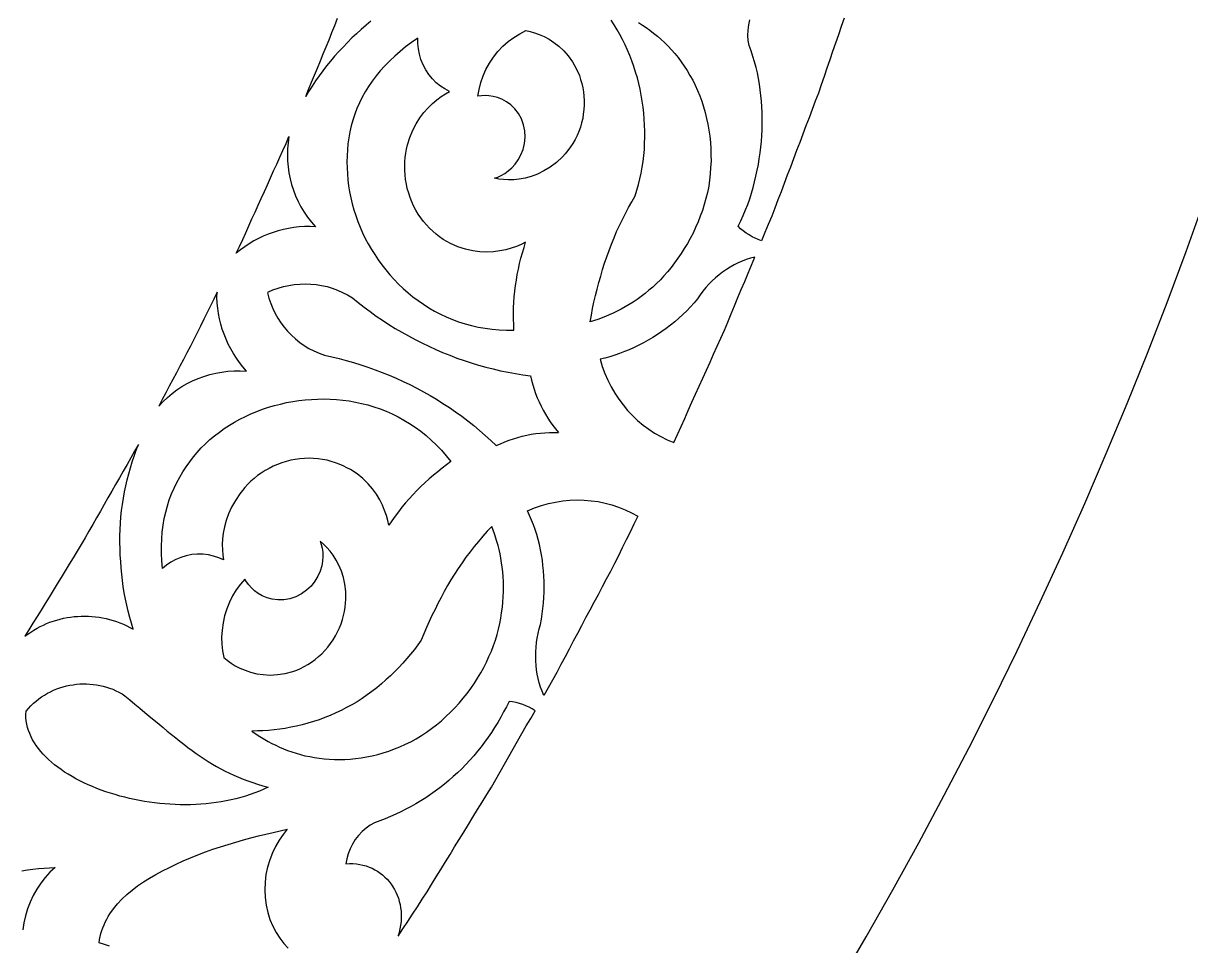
# Model space of a CAD drawing. Extents: x -1903 to -234, y -575 to 545.
# Drawn here: x -963.1 to -816.3, y -294.6 to -178.6 of the extents above; entities that cross this region are included whole.
import ezdxf

# ---------------------------------------------------------------- set-up
doc = ezdxf.new("R2010")
doc.units = 0
doc.layers.add('LAYER_1', color=18, linetype='CONTINUOUS')

msp = doc.modelspace()

# ---------------------------------------------------------------- linework, layer by layer
at = {"layer": 'LAYER_1'}
msp.add_lwpolyline([(-1342.912552403855, 545.219890420859, 0.4142135623730951), (-1902.912552403855, -14.78010957914103, 0.4142135623730951), (-1342.912552403855, -574.780109579141, 0.4142135623730951), (-782.912552403855, -14.78010957914103, 0.4142135623730951)], format="xyb", close=True, dxfattribs=at)
for points in [[(-919.3826293945312, -178.3665618896484), (-919.9887084960938, -178.8841400146484), (-920.5943603515625, -179.4005889892578), (-921.1726684570312, -179.9453430175781), (-921.75048828125, -180.4890441894531), (-922.2990112304688, -181.0590972900391), (-922.8616333007812, -181.6225128173828), (-923.400390625, -182.2072906494141), (-923.9387817382812, -182.791259765625), (-924.4449462890625, -183.3971557617188), (-924.9507446289062, -184.0023193359375), (-925.4230346679688, -184.6271362304688), (-925.8950805664062, -185.2513580322266), (-926.33251953125, -185.8928375244141), (-926.769775390625, -186.5338287353516), (-927.1717529296875, -187.1896514892578), (-927.5736083984375, -187.8451385498047), (-927.2041625976562, -186.9524841308594), (-926.8346557617188, -186.0598449707031), (-926.4652099609375, -185.1671905517578), (-926.0957641601562, -184.2745513916016), (-925.7262573242188, -183.3819122314453), (-925.3568115234375, -182.4892730712891), (-924.9873657226562, -181.5966339111328), (-924.6178588867188, -180.7039947509766), (-924.268310546875, -179.8034973144531), (-923.9270629882812, -178.8996887207031), (-923.5858154296875, -177.9958801269531)], [(-885.7279052734375, -178.5556030273438), (-885.25048828125, -178.8616638183594), (-884.773193359375, -179.1679992675781), (-884.30029296875, -179.5145721435547), (-883.8275756835938, -179.8615112304688), (-883.3635864257812, -180.2500305175781), (-882.9053344726562, -180.6369781494141), (-882.460693359375, -181.0662994384766), (-882.0162353515625, -181.4962005615234), (-881.5897827148438, -181.9690704345703), (-881.1636352539062, -182.4425811767578), (-880.7600708007812, -182.9590606689453), (-880.3568115234375, -183.4762725830078), (-879.98095703125, -184.0357666015625), (-879.6054077148438, -184.5960998535156), (-879.2620239257812, -185.1972351074219), (-878.9190063476562, -185.7992858886719), (-878.61279296875, -186.4398956298828), (-878.3069458007812, -187.0814971923828), (-878.0422973632812, -187.7585754394531), (-877.7780151367188, -188.4366607666016), (-877.5588989257812, -189.1463623046875), (-877.3402099609375, -189.8570556640625), (-877.1701049804688, -190.5946655273438), (-877.0004272460938, -191.3332672119141), (-876.882080078125, -192.0933990478516), (-876.76416015625, -192.8544921875), (-876.6995239257812, -193.631103515625), (-876.6353149414062, -194.4086303710938), (-876.6255493164062, -195.1952514648438), (-876.6161499023438, -195.982666015625), (-876.6614379882812, -196.7725067138672), (-876.7069702148438, -197.5630187988281), (-876.8065185546875, -198.3491821289062), (-876.9063110351562, -199.1358795166016), (-877.0771484375, -199.9042205810547), (-877.252197265625, -200.6713104248047), (-877.4774169921875, -201.4210205078125), (-877.7026977539062, -202.1709442138672), (-877.9747924804688, -202.8976898193359), (-878.2468872070312, -203.62451171875), (-878.5618896484375, -204.3229522705078), (-878.8768310546875, -205.0213165283203), (-879.230224609375, -205.6868286132812), (-879.5835571289062, -206.3521270751953), (-879.970703125, -206.9808807373047), (-880.357666015625, -207.6093139648438), (-880.7735595703125, -208.1983184814453), (-881.1892700195312, -208.7869262695312), (-881.6290283203125, -209.3340454101562), (-882.0685424804688, -209.8806915283203), (-882.5272827148438, -210.3846130371094), (-882.98583984375, -210.8880004882812), (-883.4589233398438, -211.3481597900391), (-883.9317626953125, -211.8077087402344), (-884.4149169921875, -212.2241973876953), (-884.8977661132812, -212.6400909423828), (-885.3932495117188, -213.0108032226562), (-885.8975830078125, -213.3770141601562), (-886.4034423828125, -213.7025299072266), (-886.9089965820312, -214.0274353027344), (-887.412841796875, -214.3132476806641), (-887.9164428710938, -214.5984802246094), (-888.4154663085938, -214.8464965820312), (-888.914306640625, -215.0939636230469), (-889.4061279296875, -215.3063201904297), (-889.897705078125, -215.5181427001953), (-890.8626708984375, -215.8755798339844), (-891.8058471679688, -216.1709747314453), (-891.6604614257812, -215.3455657958984), (-891.5153198242188, -214.5207672119141), (-891.3345947265625, -213.6985321044922), (-891.154052734375, -212.8768463134766), (-890.9379272460938, -212.0601043701172), (-890.7220458984375, -211.2438201904297), (-890.4744873046875, -210.4333190917969), (-890.2477416992188, -209.6141967773438), (-889.986328125, -208.8047180175781), (-889.72509765625, -207.9954528808594), (-889.4298706054688, -207.1981506347656), (-889.1346435546875, -206.4009704589844), (-888.8064575195312, -205.6179809570312), (-888.4782104492188, -204.8349761962891), (-888.1179809570312, -204.0683441162109), (-887.7576904296875, -203.3015747070312), (-887.36669921875, -202.5531768798828), (-886.9756469726562, -201.8045654296875), (-886.5552978515625, -201.0762176513672), (-886.1348266601562, -200.3475341796875), (-885.9329223632812, -199.6391754150391), (-885.731201171875, -198.9310455322266), (-885.5641479492188, -198.2066040039062), (-885.397216796875, -197.4824981689453), (-885.26708984375, -196.7451934814453), (-885.1376342773438, -196.0081329345703), (-885.0675048828125, -195.2530517578125), (-884.9974975585938, -194.4985198974609), (-884.96728515625, -193.7378387451172), (-884.9373168945312, -192.9778137207031), (-884.9480590820312, -192.2153930664062), (-884.9591064453125, -191.4537200927734), (-885.0114135742188, -190.6935119628906), (-885.0640869140625, -189.9341430664062), (-885.1582641601562, -189.1800994873047), (-885.2528076171875, -188.4269714355469), (-885.388671875, -187.6829986572266), (-885.52490234375, -186.9400024414062), (-885.7017822265625, -186.2098999023438), (-885.8790893554688, -185.4808197021484), (-886.0960693359375, -184.7681579589844), (-886.3134155273438, -184.0565490722656), (-886.5689697265625, -183.3647308349609), (-886.824951171875, -182.6739349365234), (-887.1173706054688, -182.0059814453125), (-887.4102172851562, -181.3390655517578), (-887.7374267578125, -180.6977081298828), (-888.0650024414062, -180.0573577880859), (-888.4246215820312, -179.4449768066406), (-888.7845458984375, -178.8335418701172), (-889.1738891601562, -178.2520904541016)], [(-859.893798828125, -177.9925537109375), (-860.2520141601562, -179.0386352539062), (-860.6101684570312, -180.084716796875), (-860.9683837890625, -181.1307983398438), (-861.3265991210938, -182.1768646240234), (-861.6847534179688, -183.2229461669922), (-862.04296875, -184.2690277099609), (-862.4011840820312, -185.3151092529297), (-862.7593383789062, -186.3611755371094), (-863.1175537109375, -187.4072570800781), (-863.5053100585938, -188.4426879882812), (-863.8961791992188, -189.4770050048828), (-864.2870483398438, -190.5113220214844), (-864.6779174804688, -191.5456390380859), (-865.0687866210938, -192.5799560546875), (-865.4596557617188, -193.6142578125), (-865.8505249023438, -194.6485748291016), (-866.2413940429688, -195.6828765869141), (-866.6322631835938, -196.7171936035156), (-867.0231323242188, -197.7515106201172), (-867.4140014648438, -198.7858123779297), (-867.8048706054688, -199.8201293945312), (-868.1957397460938, -200.8544464111328), (-868.5866088867188, -201.8887634277344), (-868.9909057617188, -202.917724609375), (-869.4140625, -203.9392700195312), (-869.8372192382812, -204.9608001708984), (-870.2603759765625, -205.9823303222656), (-870.6702270507812, -205.8386077880859), (-871.0703125, -205.6702728271484), (-871.459716796875, -205.4776611328125), (-871.8374633789062, -205.2611846923828), (-872.2025756835938, -205.0211639404297), (-872.55419921875, -204.7579956054688), (-872.891357421875, -204.4720153808594), (-873.2130737304688, -204.1636199951172), (-872.8848266601562, -203.4857788085938), (-872.5731811523438, -202.8022003173828), (-872.278076171875, -202.1132965087891), (-871.9995727539062, -201.4194793701172), (-871.7544555664062, -200.7146148681641), (-871.5311279296875, -200.0036773681641), (-871.3245849609375, -199.2891235351562), (-871.1348266601562, -198.5714111328125), (-870.9619140625, -197.8509216308594), (-870.805908203125, -197.1280975341797), (-870.6668090820312, -196.4033508300781), (-870.544677734375, -195.6771240234375), (-870.4395751953125, -194.9497833251953), (-870.3515625, -194.2218017578125), (-870.2807006835938, -193.4935455322266), (-870.2269897460938, -192.7654571533203), (-870.1904296875, -192.0379180908203), (-870.171142578125, -191.3113555908203), (-870.169189453125, -190.5861663818359), (-870.1845092773438, -189.8627624511719), (-870.2172241210938, -189.1415100097656), (-870.267333984375, -188.4228515625), (-870.3348388671875, -187.7071685791016), (-870.419921875, -186.9948272705078), (-870.5224609375, -186.2862396240234), (-870.6425170898438, -185.581787109375), (-870.7802124023438, -184.8818511962891), (-870.9498901367188, -184.1816558837891), (-871.1403198242188, -183.4856109619141), (-871.3480834960938, -182.7953491210938), (-871.5731811523438, -182.1112365722656), (-871.815673828125, -181.4336395263672), (-871.9281616210938, -180.8175354003906), (-871.979736328125, -180.1741027832031), (-871.9653930664062, -179.5134582519531), (-871.8821411132812, -178.8471221923828), (-871.7295532226562, -178.1873931884766)], [(-932.365234375, -212.5351104736328), (-932.1888427734375, -213.2087554931641), (-931.97021484375, -213.8663635253906), (-931.710693359375, -214.5062103271484), (-931.4116821289062, -215.1265411376953), (-931.074462890625, -215.7255401611328), (-930.7003784179688, -216.3013763427734), (-930.2908325195312, -216.8522491455078), (-929.8469848632812, -217.3762664794922), (-929.3703002929688, -217.8715972900391), (-928.8619384765625, -218.3363037109375), (-928.3232421875, -218.7685089111328), (-927.7555541992188, -219.1662902832031), (-927.1600341796875, -219.5277099609375), (-926.5379638671875, -219.850830078125), (-925.8907470703125, -220.1336975097656), (-925.219482421875, -220.3743286132812), (-924.3019409179688, -220.5885162353516), (-923.384033203125, -220.8019866943359), (-922.4716186523438, -221.0542755126953), (-921.558837890625, -221.3059387207031), (-920.6541137695312, -221.5965576171875), (-919.7491455078125, -221.8866729736328), (-918.854736328125, -222.2156677246094), (-917.960205078125, -222.5443115234375), (-917.0787963867188, -222.9115753173828), (-916.197265625, -223.2786407470703), (-915.3314819335938, -223.6838684082031), (-914.465576171875, -224.0890045166016), (-913.6178588867188, -224.5316772460938), (-912.7701416015625, -224.9744262695312), (-911.9429321289062, -225.4538116455078), (-911.1158447265625, -225.9334411621094), (-910.3114624023438, -226.4486694335938), (-909.5072631835938, -226.9642791748047), (-908.7279052734375, -227.5142364501953), (-907.9488525390625, -228.0647430419922), (-907.196533203125, -228.648193359375), (-906.444580078125, -229.2322998046875), (-905.7212524414062, -229.8477783203125), (-904.9982299804688, -230.4640350341797), (-904.3054809570312, -231.1099548339844), (-903.6131591796875, -231.7567749023438), (-903.0838623046875, -231.5222015380859), (-902.5542602539062, -231.2870025634766), (-902.0084228515625, -231.0887908935547), (-901.4622802734375, -230.8899536132812), (-900.90380859375, -230.7301788330078), (-900.3450317382812, -230.5697784423828), (-899.7781372070312, -230.4499816894531), (-899.2108764648438, -230.3296051025391), (-898.6398315429688, -230.2507629394531), (-898.0685424804688, -230.17138671875), (-897.4977416992188, -230.1339263916016), (-896.9267578125, -230.0959777832031), (-896.360595703125, -230.0997009277344), (-895.7942504882812, -230.1029663085938)], [(-932.3297729492188, -212.4627227783203), (-931.6866455078125, -212.1837463378906), (-931.0301513671875, -211.9475860595703), (-930.3624267578125, -211.7542419433594), (-929.685791015625, -211.6037902832031), (-929.00244140625, -211.4962615966797), (-928.3146362304688, -211.4317779541016), (-927.6246948242188, -211.4104156494141), (-926.9348754882812, -211.4322967529297), (-926.2474975585938, -211.4976043701172), (-925.5648193359375, -211.6064453125), (-924.88916015625, -211.759033203125), (-924.2227783203125, -211.9555358886719), (-923.568115234375, -212.1961822509766), (-922.9273681640625, -212.4811706542969), (-922.302978515625, -212.8107299804688), (-921.697265625, -213.1850738525391), (-920.960205078125, -213.7676544189453), (-920.2235107421875, -214.3509826660156), (-919.4594116210938, -214.9060821533203), (-918.6956176757812, -215.4617767333984), (-917.9059448242188, -215.9871826171875), (-917.116455078125, -216.5130462646484), (-916.3026733398438, -217.0066528320312), (-915.4891357421875, -217.5005950927734), (-914.653076171875, -217.9604034423828), (-913.8170776367188, -218.4204254150391), (-912.9605712890625, -218.8446502685547), (-912.1040649414062, -219.2689361572266), (-911.2290649414062, -219.6559143066406), (-910.35400390625, -220.0427856445312), (-909.4625244140625, -220.3910675048828), (-908.5709838867188, -220.7391052246094), (-907.6652221679688, -221.0474243164062), (-906.75927734375, -221.3553771972656), (-905.8414916992188, -221.6227111816406), (-904.9234008789062, -221.8895111083984), (-903.9957885742188, -222.1150665283203), (-903.0678100585938, -222.3399505615234), (-902.1326904296875, -222.5231781005859), (-901.1971435546875, -222.7055969238281), (-900.2628173828125, -222.8433227539062), (-899.3297729492188, -222.9792938232422), (-899.1759033203125, -223.5427398681641), (-899.0338134765625, -224.1013946533203), (-898.853515625, -224.6492919921875), (-898.6735229492188, -225.1978149414062), (-898.4549560546875, -225.7318115234375), (-898.2366943359375, -226.2663879394531), (-897.981201171875, -226.7822570800781), (-897.7259521484375, -227.2987213134766), (-897.4354248046875, -227.7924499511719), (-897.1451416015625, -228.2867279052734), (-896.822021484375, -228.7546844482422), (-896.4990844726562, -229.2231292724609), (-896.1461791992188, -229.6620330810547), (-895.79345703125, -230.1013641357422)], [(-952.2178955078125, -294.7026062011719), (-952.8817138671875, -294.4952392578125), (-953.545166015625, -294.2873840332031), (-953.4837646484375, -293.8936157226562), (-953.4049072265625, -293.5070190429688), (-953.3089599609375, -293.12744140625), (-953.1962280273438, -292.7548522949219), (-953.067138671875, -292.3891296386719), (-952.9220581054688, -292.0302124023438), (-952.76123046875, -291.6780090332031), (-952.5851440429688, -291.3324279785156), (-952.3941040039062, -290.9933776855469), (-952.1884155273438, -290.6607666015625), (-951.7347412109375, -290.0145874023438), (-951.2269287109375, -289.3932189941406), (-950.66796875, -288.7959289550781), (-950.0606079101562, -288.2221069335938), (-949.4077758789062, -287.6711120605469), (-948.71240234375, -287.1423034667969), (-947.9773559570312, -286.6350402832031), (-947.20556640625, -286.1487426757812), (-946.4000244140625, -285.6828308105469), (-945.5635986328125, -285.2367553710938), (-944.7120971679688, -284.8012390136719), (-943.8446655273438, -284.3783874511719), (-942.9551391601562, -283.9738464355469), (-942.046630859375, -283.5871276855469), (-941.1220703125, -283.2178344726562), (-940.1844482421875, -282.8655395507812), (-939.2367553710938, -282.5298461914062), (-938.2821044921875, -282.2103881835938), (-937.323486328125, -281.9068298339844), (-936.3656005859375, -281.6273193359375), (-935.4065551757812, -281.3460998535156), (-934.459228515625, -281.0965881347656), (-933.5107421875, -280.8454284667969), (-932.5863037109375, -280.6248779296875), (-931.6608276367188, -280.4028015136719), (-930.7718505859375, -280.2103576660156), (-929.8819580078125, -280.0165405273438), (-930.4108276367188, -280.6761474609375), (-930.9047241210938, -281.3935852050781), (-931.3551635742188, -282.1661987304688), (-931.7537231445312, -282.9899597167969), (-932.0924682617188, -283.8591918945312), (-932.3640747070312, -284.7666320800781), (-932.5621948242188, -285.7035827636719), (-932.6820678710938, -286.6600952148438), (-932.720458984375, -287.6252746582031), (-932.676025390625, -288.5877990722656), (-932.5493774414062, -289.5361328125), (-932.343017578125, -290.4591369628906), (-932.0612182617188, -291.3464965820312), (-931.7098999023438, -292.18896484375), (-931.2959594726562, -292.9788818359375), (-930.8275146484375, -293.7101745605469), (-930.3130493164062, -294.3784484863281), (-929.7611083984375, -294.9810485839844)], [(-963.2681274414062, -285.2361450195312), (-962.5623779296875, -285.1319580078125), (-961.85595703125, -285.02685546875), (-961.1588745117188, -284.956298828125), (-960.461181640625, -284.8848571777344), (-959.77490234375, -284.8463134765625), (-959.0880126953125, -284.8069458007812), (-959.7280883789062, -285.41064453125), (-960.3294677734375, -286.069580078125), (-960.8854370117188, -286.7799377441406), (-961.3897094726562, -287.5368347167969), (-961.8367919921875, -288.3343811035156), (-962.2222290039062, -289.1658325195312), (-962.5425415039062, -290.0235900878906), (-962.7955932617188, -290.8998107910156), (-963.0003662109375, -291.7718200683594), (-963.1373901367188, -292.6458129882812)]]:
    msp.add_lwpolyline(points, dxfattribs=at)
for points in [[(-899.897216796875, -179.5640258789062), (-899.3539428710938, -179.6789093017578), (-898.787353515625, -179.8373260498047), (-898.1998901367188, -180.0458374023438), (-897.5955200195312, -180.3113861083984), (-896.9794311523438, -180.6411743164062), (-896.358642578125, -181.0423431396484), (-895.741943359375, -181.5216827392578), (-895.1401977539062, -182.0849609375), (-894.5661010742188, -182.7364654541016), (-894.0341796875, -183.4782257080078), (-893.5601196289062, -184.3092498779297), (-893.1602172851562, -185.2248687744141), (-893.0051879882812, -185.7203063964844), (-892.8504028320312, -186.2162628173828), (-892.74755859375, -186.7429656982422), (-892.6449584960938, -187.2701721191406), (-892.6001586914062, -187.8194732666016), (-892.5555419921875, -188.3692169189453), (-892.5726318359375, -188.9306640625), (-892.5897827148438, -189.4924926757812), (-892.670166015625, -190.0545349121094), (-892.7506103515625, -190.6168365478516), (-892.8931274414062, -191.1674652099609), (-893.0357055664062, -191.7182312011719), (-893.2366943359375, -192.2458953857422), (-893.4385375976562, -192.7732238769531), (-893.7081298828125, -193.2612152099609), (-893.9777221679688, -193.7490692138672), (-894.2914428710938, -194.1955718994141), (-894.6051025390625, -194.6418304443359), (-894.9539184570312, -195.0407562255859), (-895.3025512695312, -195.4393615722656), (-896.0512084960938, -196.1343841552734), (-896.8325805664062, -196.7241973876953), (-897.6296997070312, -197.2101745605469), (-898.4276733398438, -197.596923828125), (-899.214111328125, -197.8914947509766), (-899.9790649414062, -198.1024169921875), (-900.715087890625, -198.2390289306641), (-901.4169921875, -198.3108520507812), (-902.0814208984375, -198.3271026611328), (-902.7064819335938, -198.2964782714844), (-903.291748046875, -198.2269592285156), (-903.8375244140625, -198.1255798339844), (-903.4270629882812, -197.9801330566406), (-902.9986572265625, -197.7848968505859), (-902.5574340820312, -197.5320587158203), (-902.1109008789062, -197.2138824462891), (-901.6693115234375, -196.8236236572266), (-901.2456665039062, -196.3563385009766), (-900.8558959960938, -195.8101806640625), (-900.5179443359375, -195.1876525878906), (-900.250732421875, -194.4966888427734), (-900.0722045898438, -193.751220703125), (-899.9972534179688, -192.9709625244141), (-900.0355834960938, -192.1801300048828), (-900.1897583007812, -191.4051666259766), (-900.4547729492188, -190.6719055175781), (-900.8184204101562, -190.0027618408203), (-901.2693481445312, -189.4121551513672), (-901.7824096679688, -188.9120025634766), (-902.3311767578125, -188.5076904296875), (-902.8958740234375, -188.1969451904297), (-903.45947265625, -187.9730529785156), (-904.0087280273438, -187.8266296386719), (-904.5338134765625, -187.7469177246094), (-905.0282592773438, -187.7229919433594), (-905.488525390625, -187.7444458007812), (-905.9129638671875, -187.8018646240234), (-905.771240234375, -186.952880859375), (-905.556640625, -186.1033020019531), (-905.267822265625, -185.2626495361328), (-904.9048461914062, -184.4407348632812), (-904.4696655273438, -183.6473999023438), (-903.9661254882812, -182.8921508789062), (-903.3994750976562, -182.1837615966797), (-902.7766723632812, -181.5299224853516), (-902.1058349609375, -180.9370269775391), (-901.39599609375, -180.4098815917969), (-900.6566162109375, -179.9516906738281)], [(-913.461669921875, -180.5232696533203), (-914.2545776367188, -181.0574188232422), (-915.00537109375, -181.6103973388672), (-915.714599609375, -182.1814727783203), (-916.3826904296875, -182.7698516845703), (-917.01025390625, -183.3748168945312), (-917.6201171875, -183.9868011474609), (-918.19140625, -184.613525390625), (-918.7238159179688, -185.2545623779297), (-919.2177734375, -185.9091644287109), (-919.673828125, -186.5766143798828), (-920.0924682617188, -187.2561187744141), (-920.4743041992188, -187.9468994140625), (-920.8197631835938, -188.6482086181641), (-921.12939453125, -189.3592529296875), (-921.4036865234375, -190.0792694091797), (-921.6431884765625, -190.8074340820312), (-921.848388671875, -191.5429382324219), (-922.0197143554688, -192.2850189208984), (-922.1577758789062, -193.0328369140625), (-922.262939453125, -193.7855377197266), (-922.3358154296875, -194.5423278808594), (-922.3768920898438, -195.3023529052734), (-922.386474609375, -196.0647430419922), (-922.3668212890625, -196.8279571533203), (-922.3347778320312, -197.5840148925781), (-922.2723999023438, -198.3399658203125), (-922.18017578125, -199.0949401855469), (-922.0585327148438, -199.8480377197266), (-921.9078979492188, -200.5983276367188), (-921.728759765625, -201.3449249267578), (-921.5214233398438, -202.0868682861328), (-921.2864379882812, -202.8232116699219), (-921.024169921875, -203.5530548095703), (-920.7349853515625, -204.2753753662109), (-920.4193725585938, -204.9892120361328), (-920.07763671875, -205.6935729980469), (-919.7102661132812, -206.3874816894531), (-919.3175659179688, -207.0699157714844), (-918.9000244140625, -207.7398529052734), (-918.4578857421875, -208.3962554931641), (-917.99169921875, -209.0380859375), (-917.5016479492188, -209.6642913818359), (-916.9882202148438, -210.2738037109375), (-916.4517211914062, -210.8655548095703), (-915.892578125, -211.4384460449219), (-915.31103515625, -211.9913940429688), (-914.70751953125, -212.5232696533203), (-914.0823364257812, -213.0329742431641), (-913.4358520507812, -213.5193786621094), (-912.7683715820312, -213.9813690185547), (-912.0802612304688, -214.4177703857422), (-911.371826171875, -214.8274383544922), (-910.6433715820312, -215.2092132568359), (-909.8952026367188, -215.5619506835938), (-909.127685546875, -215.8844604492188), (-908.3411254882812, -216.175537109375), (-907.5358276367188, -216.4340209960938), (-906.7120361328125, -216.6587219238281), (-905.8701782226562, -216.8484191894531), (-905.0104370117188, -217.0019226074219), (-904.1331787109375, -217.1180419921875), (-903.2386474609375, -217.1955108642578), (-902.3272094726562, -217.2331695556641), (-901.399169921875, -217.2297821044922), (-901.4237060546875, -216.5318756103516), (-901.4486083984375, -215.8346862792969), (-901.4397583007812, -215.1335296630859), (-901.4312133789062, -214.4330596923828), (-901.3885498046875, -213.731201171875), (-901.34619140625, -213.0299682617188), (-901.2696533203125, -212.3299560546875), (-901.193359375, -211.6305084228516), (-901.0830688476562, -210.9348602294922), (-900.9729614257812, -210.2397003173828), (-900.8292846679688, -209.5509185791016), (-900.685791015625, -208.862548828125), (-900.5093994140625, -208.1829986572266), (-900.3331298828125, -207.5037841796875), (-900.1248779296875, -206.8357696533203), (-899.9251098632812, -206.1643829345703), (-900.47314453125, -206.4430389404297), (-901.0747680664062, -206.6979064941406), (-901.7233276367188, -206.9261627197266), (-902.4196166992188, -207.1204681396484), (-903.1636962890625, -207.2725067138672), (-903.9542846679688, -207.3730926513672), (-904.7886352539062, -207.4123687744141), (-905.6622314453125, -207.3800201416016), (-906.5682983398438, -207.2656707763672), (-907.497802734375, -207.0594177246094), (-908.4391479492188, -206.7525329589844), (-908.9088134765625, -206.5453033447266), (-909.3784790039062, -206.3380737304688), (-909.8390502929688, -206.0749206542969), (-910.2996826171875, -205.8118743896484), (-910.7423095703125, -205.4923095703125), (-911.18505859375, -205.1729888916016), (-911.6004638671875, -204.7985687255859), (-912.0160522460938, -204.4245147705078), (-912.39501953125, -203.9989318847656), (-912.7742309570312, -203.5738067626953), (-913.1082763671875, -203.1028289794922), (-913.442626953125, -202.6324462890625), (-913.724365234375, -202.123779296875), (-914.0064697265625, -201.6157379150391), (-914.2303466796875, -201.0785675048828), (-914.4544677734375, -200.5420379638672), (-914.6204833984375, -199.9849395751953), (-914.7960205078125, -199.4244842529297), (-914.9094848632812, -198.8550720214844), (-915.023193359375, -198.2862396240234), (-915.0755004882812, -197.7187805175781), (-915.1279907226562, -197.1518402099609), (-915.1218872070312, -196.5957794189453), (-915.1159057617188, -196.0401153564453), (-915.0557250976562, -195.5036163330078), (-914.9956665039062, -194.9674224853516), (-914.8870239257812, -194.4570922851562), (-914.7785034179688, -193.9469451904297), (-914.4773559570312, -192.9887390136719), (-914.105712890625, -192.0995178222656), (-913.6771850585938, -191.2831115722656), (-913.2046508789062, -190.5408020019531), (-912.7000122070312, -189.871826171875), (-912.1737060546875, -189.2737731933594), (-911.6348876953125, -188.7431335449219), (-911.0912475585938, -188.2755889892578), (-910.549072265625, -187.8664093017578), (-910.013427734375, -187.5106964111328), (-909.4882202148438, -187.2034912109375), (-910.0651245117188, -186.9034118652344), (-910.6229248046875, -186.5388336181641), (-911.1514892578125, -186.1111450195312), (-911.6408081054688, -185.6239318847656), (-912.0888671875, -185.0799255371094), (-912.4842529296875, -184.488037109375), (-912.8175659179688, -183.8586120605469), (-913.0841064453125, -183.2021179199219), (-913.2810668945312, -182.5296325683594), (-913.408203125, -181.8521728515625), (-913.4671630859375, -181.1802368164062)], [(-929.674072265625, -192.896728515625), (-929.7744750976562, -193.6626586914062), (-929.8474731445312, -194.4222869873047), (-929.8748168945312, -195.1819458007812), (-929.857177734375, -195.93994140625), (-929.795166015625, -196.6944580078125), (-929.6892700195312, -197.4437408447266), (-929.5401000976562, -198.1859741210938), (-929.3482055664062, -198.9193267822266), (-929.1141357421875, -199.6419067382812), (-928.8384399414062, -200.3518524169922), (-928.5215454101562, -201.0472717285156), (-928.1640625, -201.7262115478516), (-927.7664794921875, -202.3867340087891), (-927.3292236328125, -203.0268859863281), (-926.8528442382812, -203.6445922851562), (-926.3377685546875, -204.2379150390625), (-927.0238037109375, -204.2106781005859), (-927.7066040039062, -204.217041015625), (-928.385009765625, -204.2564697265625), (-929.057861328125, -204.3284912109375), (-929.723876953125, -204.4325561523438), (-930.3819580078125, -204.5682220458984), (-931.0308837890625, -204.7350006103516), (-931.6695556640625, -204.9324493408203), (-932.2968139648438, -205.1600952148438), (-932.9114379882812, -205.4175415039062), (-933.5122680664062, -205.7043151855469), (-934.0982666015625, -206.0200653076172), (-934.668212890625, -206.3643951416016), (-935.223876953125, -206.7355651855469), (-935.7752075195312, -207.1279602050781), (-936.3076171875, -207.547607421875), (-935.8915405273438, -206.6979370117188), (-935.492431640625, -205.8402557373047), (-935.103271484375, -204.9778900146484), (-934.7141723632812, -204.1155242919922), (-934.3250122070312, -203.253173828125), (-933.9358520507812, -202.3907928466797), (-933.5467529296875, -201.5284271240234), (-933.1575927734375, -200.6660614013672), (-932.7684326171875, -199.8037109375), (-932.3792724609375, -198.9413452148438), (-931.9901733398438, -198.0789794921875), (-931.6010131835938, -197.2166137695312), (-931.2118530273438, -196.3542785644531), (-930.82275390625, -195.4919128417969), (-930.43359375, -194.6295471191406), (-930.04443359375, -193.7671813964844)], [(-871.113037109375, -208.0359497070312), (-871.65185546875, -208.1834869384766), (-872.1828002929688, -208.3580169677734), (-872.7050170898438, -208.5588989257812), (-873.2175903320312, -208.7855072021484), (-873.7196655273438, -209.0372314453125), (-874.21044921875, -209.3134613037109), (-874.6890869140625, -209.6136169433594), (-875.1546630859375, -209.9370727539062), (-875.6063842773438, -210.2832794189453), (-876.04345703125, -210.6516723632812), (-876.4649047851562, -211.0416259765625), (-876.8699951171875, -211.4526519775391), (-877.2579345703125, -211.8841552734375), (-877.6277465820312, -212.3356018066406), (-877.978759765625, -212.8064575195312), (-878.3099975585938, -213.2961883544922), (-878.7520751953125, -213.8052978515625), (-879.1939086914062, -214.3138732910156), (-879.6637573242188, -214.7990417480469), (-880.1396484375, -215.2809295654297), (-880.6531982421875, -215.7313842773438), (-881.1664428710938, -216.1811676025391), (-881.703125, -216.6018829345703), (-882.239501953125, -217.0218963623047), (-882.7968139648438, -217.4102935791016), (-883.353759765625, -217.7979431152344), (-883.9287719726562, -218.1517181396484), (-884.5035400390625, -218.5047607421875), (-885.0933837890625, -218.8220672607422), (-885.6829223632812, -219.1386108398438), (-886.2845458984375, -219.41796875), (-886.8858032226562, -219.696533203125), (-887.4959716796875, -219.9368743896484), (-888.1057739257812, -220.1764526367188), (-888.7213134765625, -220.377197265625), (-889.3364868164062, -220.5771636962891), (-889.9542236328125, -220.7381286621094), (-890.5716552734375, -220.8983612060547), (-890.2911376953125, -221.8038635253906), (-889.9639892578125, -222.68359375), (-889.5916137695312, -223.5360107421875), (-889.1755981445312, -224.3594360351562), (-888.71728515625, -225.1522064208984), (-888.2182006835938, -225.9126434326172), (-887.6796875, -226.6390533447266), (-887.103271484375, -227.3296813964844), (-886.4902954101562, -227.9828033447266), (-885.8422241210938, -228.5966033935547), (-885.1603393554688, -229.1693267822266), (-884.4461669921875, -229.6991424560547), (-883.7009887695312, -230.1842498779297), (-882.92626953125, -230.6228179931641), (-882.123291015625, -231.012939453125), (-881.29345703125, -231.3528442382812), (-880.8382568359375, -230.3444976806641), (-880.383056640625, -229.3361663818359), (-879.9278564453125, -228.3278198242188), (-879.47265625, -227.3194732666016), (-879.0174560546875, -226.3111419677734), (-878.562255859375, -225.3027954101562), (-878.1070556640625, -224.2944641113281), (-877.65185546875, -223.2861175537109), (-877.1966552734375, -222.2777862548828), (-876.741455078125, -221.2694396972656), (-876.2862548828125, -220.2611083984375), (-875.8310546875, -219.2527618408203), (-875.3758544921875, -218.2444305419922), (-874.92236328125, -217.2353515625), (-874.4991455078125, -216.2131958007812), (-874.0758666992188, -215.1910400390625), (-873.652587890625, -214.1688690185547), (-873.2293701171875, -213.1467132568359), (-872.8060913085938, -212.1245574951172), (-872.3828125, -211.1024017333984), (-871.9595947265625, -210.0802459716797), (-871.5363159179688, -209.05810546875)], [(-946.0440673828125, -226.7913970947266), (-945.5170288085938, -226.2303314208984), (-944.9600219726562, -225.7041625976562), (-944.374755859375, -225.2135009765625), (-943.762939453125, -224.7589263916016), (-943.12646484375, -224.3411254882812), (-942.4669799804688, -223.9607238769531), (-941.7863159179688, -223.618408203125), (-941.0862426757812, -223.3148956298828), (-940.36865234375, -223.0508880615234), (-939.63525390625, -222.8271331787109), (-938.887939453125, -222.6444396972656), (-938.1285400390625, -222.5035400390625), (-937.3589477539062, -222.4053192138672), (-936.5809936523438, -222.3505706787109), (-935.796630859375, -222.3402099609375), (-935.0137329101562, -222.3719482421875), (-935.4669799804688, -221.8504333496094), (-935.8924560546875, -221.3102874755859), (-936.2897338867188, -220.7527160644531), (-936.6585083007812, -220.1789855957031), (-936.9984130859375, -219.5903472900391), (-937.3090209960938, -218.9880523681641), (-937.590087890625, -218.3732757568359), (-937.8411254882812, -217.7472534179688), (-938.0617065429688, -217.1111450195312), (-938.2515869140625, -216.4661712646484), (-938.4102172851562, -215.8134460449219), (-938.5372314453125, -215.1541442871094), (-938.6322631835938, -214.4894104003906), (-938.6948852539062, -213.8203735351562), (-938.724609375, -213.1481323242188), (-938.7210693359375, -212.4737854003906), (-939.1375122070312, -213.3233337402344), (-939.5538940429688, -214.1728668212891), (-939.9702758789062, -215.0223999023438), (-940.3866577148438, -215.8719482421875), (-940.8030395507812, -216.7214965820312), (-941.2194213867188, -217.5710144042969), (-941.6358642578125, -218.4205627441406), (-942.0582275390625, -219.2670593261719), (-942.5010986328125, -220.1031036376953), (-942.9439697265625, -220.9391326904297), (-943.3868408203125, -221.7751770019531), (-943.8297119140625, -222.6112213134766), (-944.2725830078125, -223.447265625), (-944.7154541015625, -224.2832794189453), (-945.1583251953125, -225.1193237304688), (-945.6011962890625, -225.9553680419922)], [(-945.55859375, -247.2097320556641), (-945.6475830078125, -246.2496490478516), (-945.695556640625, -245.3107604980469), (-945.7034912109375, -244.3931121826172), (-945.6723022460938, -243.4967651367188), (-945.6028442382812, -242.6217651367188), (-945.4961547851562, -241.7681579589844), (-945.35302734375, -240.9360046386719), (-945.1744384765625, -240.1253356933594), (-944.9613037109375, -239.3362274169922), (-944.7145385742188, -238.5687408447266), (-944.4351196289062, -237.8229370117188), (-944.1239013671875, -237.0988922119141), (-943.7817993164062, -236.3966674804688), (-943.4098510742188, -235.7163543701172), (-943.0089111328125, -235.0580596923828), (-942.5906982421875, -234.4159698486328), (-942.1554565429688, -233.7905120849609), (-941.6939697265625, -233.1874694824219), (-941.20703125, -232.6069488525391), (-940.6957397460938, -232.0491333007812), (-940.160888671875, -231.5141296386719), (-939.6035766601562, -231.0020904541016), (-939.024658203125, -230.51318359375), (-938.4251098632812, -230.0475921630859), (-937.805908203125, -229.60546875), (-937.1680908203125, -229.1870422363281), (-936.5125122070312, -228.79248046875), (-935.8402709960938, -228.4219970703125), (-935.1522827148438, -228.0758361816406), (-934.4496459960938, -227.7542266845703), (-933.7332153320312, -227.4573974609375), (-933.0040893554688, -227.1855926513672), (-932.2633056640625, -226.9391174316406), (-931.5117797851562, -226.7182006835938), (-930.7506103515625, -226.5231628417969), (-929.9808349609375, -226.3542785644531), (-929.2034912109375, -226.2118835449219), (-928.4195556640625, -226.0962829589844), (-927.639404296875, -226.0030822753906), (-926.857177734375, -225.9361572265625), (-926.0708618164062, -225.8973999023438), (-925.2816162109375, -225.8871459960938), (-924.4903564453125, -225.9058380126953), (-923.6982421875, -225.9537963867188), (-922.90625, -226.0314788818359), (-922.1155395507812, -226.1393127441406), (-921.3270874023438, -226.2776947021484), (-920.5420532226562, -226.4470520019531), (-919.7614135742188, -226.6478424072266), (-918.9862670898438, -226.8805541992188), (-918.2177734375, -227.1455993652344), (-917.4569702148438, -227.4434509277344), (-916.7049560546875, -227.7746124267578), (-915.9628295898438, -228.1395568847656), (-915.231689453125, -228.5387878417969), (-914.5126342773438, -228.9727783203125), (-913.8067626953125, -229.4420623779297), (-913.115234375, -229.9471588134766), (-912.4390869140625, -230.4885406494141), (-911.7794799804688, -231.0667724609375), (-911.1375122070312, -231.682373046875), (-910.5143432617188, -232.3358459472656), (-909.9110717773438, -233.0277557373047), (-909.3287353515625, -233.7586212158203), (-909.8797607421875, -234.1795806884766), (-910.4303588867188, -234.5998077392578), (-910.9671630859375, -235.0467987060547), (-911.5172119140625, -235.4862213134766), (-912.0471801757812, -235.9530639648438), (-912.576904296875, -236.4192962646484), (-913.08447265625, -236.9114074707031), (-913.5917358398438, -237.4029998779297), (-914.074951171875, -237.9187316894531), (-914.5579223632812, -238.4339752197266), (-915.0150756835938, -238.9714813232422), (-915.4720458984375, -239.5086059570312), (-915.9015502929688, -240.0659027099609), (-916.3309936523438, -240.6229095458984), (-916.731689453125, -241.1978607177734), (-917.13232421875, -241.7726287841797), (-917.2584838867188, -241.1691284179688), (-917.4286499023438, -240.5428009033203), (-917.6488647460938, -239.8963775634766), (-917.9255981445312, -239.2337036132812), (-918.2654418945312, -238.5599212646484), (-918.6747436523438, -237.8816528320312), (-919.1597900390625, -237.2071685791016), (-919.7258911132812, -236.5463562011719), (-920.3770751953125, -235.9109344482422), (-921.1156005859375, -235.3139801025391), (-921.9412841796875, -234.7699737548828), (-922.3961181640625, -234.5319671630859), (-922.8509521484375, -234.2939910888672), (-923.344482421875, -234.0976409912109), (-923.8380126953125, -233.9012145996094), (-924.3651123046875, -233.7536926269531), (-924.8921508789062, -233.60595703125), (-925.4459838867188, -233.5135498046875), (-925.9995727539062, -233.4207763671875), (-926.5714111328125, -233.3883666992188), (-927.1430053710938, -233.35546875), (-927.7230224609375, -233.3861083984375), (-928.3027954101562, -233.4161987304688), (-928.8803100585938, -233.5108795166016), (-929.4575805664062, -233.6049194335938), (-930.0219116210938, -233.7623443603516), (-930.5858764648438, -233.9191131591797), (-931.1267700195312, -234.1357421875), (-931.6673583984375, -234.3517761230469), (-932.1757202148438, -234.6222076416016), (-932.6837768554688, -234.8920440673828), (-933.152099609375, -235.2092590332031), (-933.6201782226562, -235.5259399414062), (-934.0430297851562, -235.8818206787109), (-934.4656372070312, -236.2373046875), (-934.8394165039062, -236.623291015625), (-935.2130126953125, -237.0089874267578), (-935.5361938476562, -237.4164581298828), (-935.8593139648438, -237.8237457275391), (-936.4146118164062, -238.6598510742188), (-936.8894653320312, -239.4984588623047), (-937.2713623046875, -240.3364562988281), (-937.5672607421875, -241.1630096435547), (-937.7850952148438, -241.9693450927734), (-937.933349609375, -242.7487335205078), (-938.0204467773438, -243.4962768554688), (-938.0545043945312, -244.2086029052734), (-938.043212890625, -244.8837738037109), (-937.9935913085938, -245.5208740234375), (-937.9119873046875, -246.1198425292969), (-938.5069580078125, -245.8554992675781), (-939.1412963867188, -245.6458587646484), (-939.8075561523438, -245.4979553222656), (-940.4967041015625, -245.4174346923828), (-941.1983032226562, -245.4081115722656), (-941.9012451171875, -245.4717254638672), (-942.5939331054688, -245.6077575683594), (-943.265380859375, -245.8133697509766), (-943.9053955078125, -246.0836486816406), (-944.5051879882812, -246.4119415283203), (-945.0579223632812, -246.7902221679688)], [(-962.8638916015625, -255.7378997802734), (-962.4976196289062, -255.4628295898438), (-962.122802734375, -255.2034454345703), (-961.7399291992188, -254.9597625732422), (-961.3494262695312, -254.7317810058594), (-960.9517822265625, -254.5195159912109), (-960.5474853515625, -254.3229675292969), (-960.136962890625, -254.1421813964844), (-959.7206420898438, -253.9771575927734), (-959.299072265625, -253.8279113769531), (-958.8727416992188, -253.6944732666016), (-958.4419555664062, -253.576904296875), (-958.0073852539062, -253.4752197265625), (-957.5693969726562, -253.3894195556641), (-957.1285400390625, -253.3195953369141), (-956.6851806640625, -253.2657623291016), (-956.2399291992188, -253.2279815673828), (-955.7931518554688, -253.2062835693359), (-955.345458984375, -253.2007293701172), (-954.897216796875, -253.2113800048828), (-954.4490356445312, -253.23828125), (-954.0012817382812, -253.281494140625), (-953.5545043945312, -253.3410797119141), (-953.1092529296875, -253.4171295166016), (-952.6659545898438, -253.5096740722656), (-952.22509765625, -253.6188201904297), (-951.7872314453125, -253.74462890625), (-951.3528442382812, -253.8871459960938), (-950.92236328125, -254.0464935302734), (-950.4963989257812, -254.2227172851562), (-950.075439453125, -254.4159393310547), (-949.6599731445312, -254.6261901855469), (-949.2504272460938, -254.8536071777344), (-949.4730834960938, -254.1035461425781), (-949.6964721679688, -253.3546295166016), (-949.8855590820312, -252.5907592773438), (-950.0753173828125, -251.8280334472656), (-950.2293090820312, -251.0528259277344), (-950.3840942382812, -250.2787780761719), (-950.5018310546875, -249.4947814941406), (-950.620361328125, -248.7119903564453), (-950.7008666992188, -247.9219665527344), (-950.7821044921875, -247.133056640625), (-950.8320922851562, -246.3352661132812), (-950.8931274414062, -245.5324859619141), (-950.9155883789062, -244.7276763916016), (-950.9385986328125, -243.9239654541016), (-950.9227294921875, -243.1210632324219), (-950.9074096679688, -242.3192138671875), (-950.8531494140625, -241.5210113525391), (-950.7994995117188, -240.7237396240234), (-950.7070922851562, -239.9328765869141), (-950.615234375, -239.1428985595703), (-950.4851684570312, -238.3619689941406), (-950.3555908203125, -237.5818176269531), (-950.1886596679688, -236.8132934570312), (-950.0220336914062, -236.0454559326172), (-949.8191528320312, -235.2916412353516), (-949.6165161132812, -234.5383911132812), (-949.3788452148438, -233.8014221191406), (-949.1414184570312, -233.0649108886719), (-948.870361328125, -232.3467254638672), (-948.5994873046875, -231.62890625), (-949.0784301757812, -232.4679412841797), (-949.5573120117188, -233.3069763183594), (-950.0361938476562, -234.1460266113281), (-950.5150756835938, -234.9850616455078), (-950.9939575195312, -235.8240966796875), (-951.4728393554688, -236.6631317138672), (-951.9517211914062, -237.5021667480469), (-952.4306030273438, -238.3412017822266), (-952.9094848632812, -239.1802368164062), (-953.3883666992188, -240.0192565917969), (-953.8673095703125, -240.8583068847656), (-954.34619140625, -241.6973419189453), (-954.8250732421875, -242.536376953125), (-955.303955078125, -243.3753967285156), (-955.7940673828125, -244.207763671875), (-956.299072265625, -245.0313415527344), (-956.8040771484375, -245.8549346923828), (-957.30908203125, -246.6785125732422), (-957.8140258789062, -247.5021057128906), (-958.3190307617188, -248.32568359375), (-958.8240356445312, -249.1492614746094), (-959.3289794921875, -249.9728393554688), (-959.833984375, -250.7964324951172), (-960.3389892578125, -251.6200103759766), (-960.8439331054688, -252.4435882568359), (-961.3489379882812, -253.2671813964844), (-961.8539428710938, -254.0907592773438), (-962.35888671875, -254.9143218994141)], [(-897.6409301757812, -263.1658020019531), (-897.8575439453125, -262.6547546386719), (-898.0479125976562, -262.1332092285156), (-898.2119750976562, -261.6022033691406), (-898.3497314453125, -261.0628356933594), (-898.4609985351562, -260.5160827636719), (-898.5458984375, -259.9630126953125), (-898.6043090820312, -259.4046936035156), (-898.6405639648438, -258.8396911621094), (-898.6593627929688, -258.2664184570312), (-898.6519165039062, -257.6907043457031), (-898.6181030273438, -257.1135559082031), (-898.5578002929688, -256.5359802246094), (-898.470947265625, -255.9589691162109), (-898.3574829101562, -255.383544921875), (-898.2171630859375, -254.8106842041016), (-898.050048828125, -254.2413635253906), (-897.9378051757812, -253.5728607177734), (-897.8257446289062, -252.9048461914062), (-897.7493286132812, -252.2296142578125), (-897.6731567382812, -251.5549163818359), (-897.6337890625, -250.8764495849609), (-897.5947265625, -250.1985778808594), (-897.5932006835938, -249.5204010009766), (-897.5921020507812, -248.8429260253906), (-897.6289672851562, -248.168701171875), (-897.6661987304688, -247.4951782226562), (-897.741455078125, -246.8284454345703), (-897.817138671875, -246.1624603271484), (-897.9305419921875, -245.5067291259766), (-898.0443115234375, -244.8517608642578), (-898.195068359375, -244.2103271484375), (-898.34619140625, -243.5696716308594), (-898.5331420898438, -242.9456634521484), (-898.720458984375, -242.3224182128906), (-898.942138671875, -241.7187194824219), (-899.1641845703125, -241.1157531738281), (-899.4241943359375, -240.5321350097656), (-899.6903686523438, -239.9462738037109), (-898.8187866210938, -239.5953521728516), (-897.9375610351562, -239.2973327636719), (-897.0488891601562, -239.0520324707031), (-896.1549072265625, -238.8593139648438), (-895.2577514648438, -238.7191009521484), (-894.3597412109375, -238.6313171386719), (-893.4630126953125, -238.5959320068359), (-892.56982421875, -238.6129150390625), (-891.6824340820312, -238.6822509765625), (-890.8030395507812, -238.8039703369141), (-889.933837890625, -238.9780883789062), (-889.0772705078125, -239.2046508789062), (-888.2354125976562, -239.4837646484375), (-887.41064453125, -239.8154754638672), (-886.6052856445312, -240.1998748779297), (-885.8214721679688, -240.6370544433594), (-886.308349609375, -241.6305084228516), (-886.795166015625, -242.6239624023438), (-887.281982421875, -243.6174163818359), (-887.768798828125, -244.6108551025391), (-888.255615234375, -245.6043090820312), (-888.7525634765625, -246.5926361083984), (-889.270263671875, -247.5703277587891), (-889.7880249023438, -248.5480194091797), (-890.3057861328125, -249.5257110595703), (-890.8235473632812, -250.50341796875), (-891.34130859375, -251.4811096191406), (-891.8590698242188, -252.4588012695312), (-892.3768310546875, -253.4364929199219), (-892.8945922851562, -254.4141845703125), (-893.412353515625, -255.3918762207031), (-893.9300537109375, -256.3695678710938), (-894.4478149414062, -257.3472595214844), (-894.965576171875, -258.324951171875), (-895.4833374023438, -259.3026428222656), (-896.0010986328125, -260.2803344726562), (-896.5446166992188, -261.2438659667969), (-897.0927734375, -262.204833984375)], [(-934.340087890625, -267.65869140625), (-933.5574340820312, -268.2045288085938), (-932.7188110351562, -268.7266540527344), (-932.2709350585938, -268.9728698730469), (-931.822998046875, -269.2190246582031), (-931.3460693359375, -269.4471130371094), (-930.8690795898438, -269.6751403808594), (-930.363037109375, -269.8816223144531), (-929.8568725585938, -270.0879516601562), (-929.3218994140625, -270.2691650390625), (-928.7867431640625, -270.4501037597656), (-928.2235107421875, -270.6021118164062), (-927.6600952148438, -270.7537841796875), (-927.0697631835938, -270.8726196289062), (-926.4791870117188, -270.9910583496094), (-925.8634033203125, -271.07275390625), (-925.247314453125, -271.1539306640625), (-924.6083374023438, -271.194580078125), (-923.968994140625, -271.234619140625), (-923.3095703125, -271.2304992675781), (-922.6497802734375, -271.2257080078125), (-921.9734497070312, -271.1734924316406), (-921.296630859375, -271.1205139160156), (-920.607421875, -271.0172424316406), (-919.9176635742188, -270.9131774902344), (-919.22021484375, -270.756591796875), (-918.5221557617188, -270.5991516113281), (-917.8214721679688, -270.3876953125), (-917.1203002929688, -270.1753540039062), (-916.4219970703125, -269.9082641601562), (-915.72314453125, -269.6402587890625), (-915.0330810546875, -269.3177490234375), (-914.3424682617188, -268.9943542480469), (-913.6671142578125, -268.6173706054688), (-913.0089111328125, -268.2290344238281), (-912.372314453125, -267.7889404296875), (-911.7352905273438, -267.3480529785156), (-911.1255493164062, -266.8585815429688), (-910.515380859375, -266.3684387207031), (-909.9378051757812, -265.833740234375), (-909.35986328125, -265.2984313964844), (-908.8192749023438, -264.7234497070312), (-908.2783813476562, -264.14794921875), (-907.7789306640625, -263.5382690429688), (-907.279296875, -262.9281921386719), (-906.824462890625, -262.289794921875), (-906.3695068359375, -261.6512145996094), (-905.9618530273438, -260.9904479980469), (-905.55419921875, -260.3296508789062), (-905.195556640625, -259.6529235839844), (-904.8369750976562, -258.976318359375), (-904.5282592773438, -258.2899780273438), (-904.2196655273438, -257.6038513183594), (-903.9609375, -256.9139404296875), (-903.7027587890625, -256.2241516113281), (-903.5126953125, -255.5256958007812), (-903.3228759765625, -254.8276672363281), (-903.179931640625, -254.1369476318359), (-903.0372924804688, -253.4467010498047), (-902.939453125, -252.7683563232422), (-902.8419799804688, -252.0905303955078), (-902.7868041992188, -251.4285278320312), (-902.73193359375, -250.76708984375), (-902.716552734375, -250.1248168945312), (-902.7015380859375, -249.4831237792969), (-902.722900390625, -248.86328125), (-902.7445678710938, -248.2440185546875), (-902.7994384765625, -247.6487121582031), (-902.8546752929688, -247.0539855957031), (-902.9398193359375, -246.4847564697266), (-903.0252075195312, -245.9160919189453), (-903.1373291015625, -245.3739624023438), (-903.249755859375, -244.8323669433594), (-903.3856811523438, -244.31787109375), (-903.5218505859375, -243.8039093017578), (-903.83544921875, -242.8311004638672), (-904.1847534179688, -241.91357421875), (-904.7492065429688, -242.5368194580078), (-905.3132934570312, -243.1594696044922), (-905.853271484375, -243.8083038330078), (-906.3929443359375, -244.4566345214844), (-906.90673828125, -245.129638671875), (-907.4202880859375, -245.8022003173828), (-907.9061279296875, -246.4977264404297), (-908.391845703125, -247.1929168701172), (-908.848388671875, -247.9092407226562), (-909.3048095703125, -248.6253204345703), (-909.730712890625, -249.3604888916016), (-910.156494140625, -250.0955810546875), (-910.5505981445312, -250.8476409912109), (-910.9447021484375, -251.5997161865234), (-911.3134765625, -252.3625335693359), (-911.6982421875, -253.1167144775391), (-912.0494384765625, -253.8834991455078), (-912.4006958007812, -254.6504821777344), (-912.7178344726562, -255.4277496337891), (-913.0350952148438, -256.2053527832031), (-913.4716186523438, -256.800048828125), (-913.9080200195312, -257.3945007324219), (-914.3788452148438, -257.9719543457031), (-914.8494873046875, -258.5491027832031), (-915.3533325195312, -259.1057434082031), (-915.8569946289062, -259.6619567871094), (-916.3922119140625, -260.1942138671875), (-916.9271850585938, -260.7259521484375), (-917.4918823242188, -261.2303771972656), (-918.0562133789062, -261.7341918945312), (-918.6480102539062, -262.2075805664062), (-919.2394409179688, -262.6802368164062), (-919.855712890625, -263.1195068359375), (-920.4715576171875, -263.5580444335938), (-921.1094360351562, -263.9606018066406), (-921.758544921875, -264.3553466796875), (-922.4324340820312, -264.7084350585938), (-923.1057739257812, -265.0606689453125), (-923.7940673828125, -265.3732299804688), (-924.4818725585938, -265.6848449707031), (-925.18115234375, -265.9554138183594), (-925.8798828125, -266.2250366210938), (-926.5866088867188, -266.4526672363281), (-927.292724609375, -266.6793212890625), (-928.0033569335938, -266.8634948730469), (-928.7134399414062, -267.0467224121094), (-929.4244995117188, -267.1873474121094), (-930.135009765625, -267.3271179199219), (-930.8432006835938, -267.4246520996094), (-931.5508422851562, -267.5213317871094), (-932.2529296875, -267.5765991210938), (-932.9544677734375, -267.6310424804688), (-933.6475219726562, -267.6452331542969)], [(-937.8560180664062, -258.4092407226562), (-937.4284057617188, -258.7618103027344), (-936.9518432617188, -259.105712890625), (-936.4226684570312, -259.4349060058594), (-935.8377685546875, -259.7421569824219), (-935.1947021484375, -260.0188903808594), (-934.4920654296875, -260.2552185058594), (-933.7301025390625, -260.4401550292969), (-932.9108276367188, -260.5616455078125), (-932.0387573242188, -260.607177734375), (-931.1212768554688, -260.5641479492188), (-930.1688842773438, -260.4209594726562), (-929.1953125, -260.167724609375), (-928.7066040039062, -259.9828796386719), (-928.2230224609375, -259.7943420410156), (-927.754150390625, -259.5422058105469), (-927.2850952148438, -259.2896423339844), (-926.8353881835938, -258.9776916503906), (-926.3854370117188, -258.6653137207031), (-925.96533203125, -258.2971496582031), (-925.5450439453125, -257.9285888671875), (-925.164306640625, -257.5103454589844), (-924.783447265625, -257.0918273925781), (-924.4506225585938, -256.6319885253906), (-924.11767578125, -256.1720275878906), (-923.8391723632812, -255.6807861328125), (-923.5607299804688, -255.1895599365234), (-923.3408203125, -254.6781463623047), (-923.1209716796875, -254.1668548583984), (-922.9613037109375, -253.6466674804688), (-922.8016967773438, -253.1266937255859), (-922.701416015625, -252.6085662841797), (-922.601318359375, -252.0907135009766), (-922.5138549804688, -251.0781707763672), (-922.5300903320312, -250.1050415039062), (-922.6383666992188, -249.1837463378906), (-922.8258056640625, -248.3230743408203), (-923.0791625976562, -247.5283050537109), (-923.385498046875, -246.8019104003906), (-923.73291015625, -246.1439361572266), (-924.1105346679688, -245.5525817871094), (-924.5089111328125, -245.0247192382812), (-924.920654296875, -244.5561981201172), (-925.342529296875, -244.1405792236328), (-925.7639770507812, -243.7760620117188), (-925.6171264648438, -244.190185546875), (-925.506591796875, -244.6446380615234), (-925.4338989257812, -245.1446075439453), (-925.40966796875, -245.6890258789062), (-925.4456176757812, -246.2741241455078), (-925.5537719726562, -246.8927764892578), (-925.7454223632812, -247.5337524414062), (-926.0296630859375, -248.1814880371094), (-926.4119262695312, -248.8163604736328), (-926.892333984375, -249.4157562255859), (-927.4644165039062, -249.9558563232422), (-928.114990234375, -250.4142761230469), (-928.8247680664062, -250.7725830078125), (-929.570068359375, -251.0187683105469), (-930.3256225585938, -251.1484375), (-931.0671997070312, -251.1649475097656), (-931.7737426757812, -251.0782318115234), (-932.42919921875, -250.9028778076172), (-933.02294921875, -250.6559143066406), (-933.54931640625, -250.3548736572266), (-934.0072631835938, -250.0162048339844), (-934.3987426757812, -249.6543121337891), (-934.7282104492188, -249.2812194824219), (-935.0012817382812, -248.9063415527344), (-935.2241821289062, -248.5368194580078), (-935.7865600585938, -249.1845855712891), (-936.303466796875, -249.8899078369141), (-936.766845703125, -250.6479187011719), (-937.169189453125, -251.4522705078125), (-937.5042114257812, -252.2952117919922), (-937.7669677734375, -253.1678314208984), (-937.9541015625, -254.0603485107422), (-938.08154296875, -254.9520874023438), (-938.135986328125, -255.8407287597656), (-938.1140747070312, -256.71923828125), (-938.0191650390625, -257.5782165527344)], [(-962.7304077148438, -265.1413879394531), (-962.433837890625, -264.7992248535156), (-962.1243896484375, -264.4750366210938), (-961.8028564453125, -264.1687927246094), (-961.4697265625, -263.8804626464844), (-961.1258544921875, -263.6101379394531), (-960.7717895507812, -263.3577270507812), (-960.408203125, -263.1233215332031), (-960.035888671875, -262.9068908691406), (-959.6553955078125, -262.70849609375), (-959.2675170898438, -262.5281066894531), (-958.8728637695312, -262.3657836914062), (-958.4722290039062, -262.2215576171875), (-958.066162109375, -262.095458984375), (-957.6554565429688, -261.9875183105469), (-957.24072265625, -261.8977966308594), (-956.8228149414062, -261.8263244628906), (-956.40234375, -261.773193359375), (-955.97998046875, -261.7384033203125), (-955.5564575195312, -261.7220458984375), (-955.132568359375, -261.7242126464844), (-954.7089233398438, -261.7449340820312), (-954.2862548828125, -261.7843017578125), (-953.8653564453125, -261.8423767089844), (-953.4474487304688, -261.9188842773438), (-953.035888671875, -262.0122375488281), (-952.6277465820312, -262.1248779296875), (-952.2237548828125, -262.2568969726562), (-951.8245849609375, -262.4083251953125), (-951.4309692382812, -262.5793762207031), (-951.043701171875, -262.7700500488281), (-950.6633911132812, -262.9805603027344), (-950.2908325195312, -263.2109375), (-949.66259765625, -263.7340393066406), (-949.0346069335938, -264.2574768066406), (-948.40673828125, -264.78125), (-947.7791137695312, -265.3052978515625), (-947.0197143554688, -265.9410705566406), (-946.2621459960938, -266.5762634277344), (-945.5067749023438, -267.2107543945312), (-944.97119140625, -267.6515197753906), (-944.4357299804688, -268.0924377441406), (-943.9142456054688, -268.5100708007812), (-943.3928833007812, -268.9278869628906), (-942.8804931640625, -269.3223571777344), (-942.3682250976562, -269.7169799804688), (-941.85986328125, -270.0882873535156), (-941.3515625, -270.4596557617188), (-940.8421630859375, -270.8077697753906), (-940.3328247070312, -271.1558837890625), (-939.8173217773438, -271.4806213378906), (-939.3018188476562, -271.8053894042969), (-938.775146484375, -272.1067504882812), (-938.2484741210938, -272.4080505371094), (-937.7055053710938, -272.6859130859375), (-937.1624755859375, -272.9636535644531), (-936.59814453125, -273.2178649902344), (-936.03369140625, -273.4718933105469), (-935.4500122070312, -273.7081909179688), (-934.8517456054688, -273.9324951171875), (-934.2376708984375, -274.144775390625), (-933.6107177734375, -274.34228515625), (-932.966064453125, -274.5271606445312), (-932.3021850585938, -274.6995239257812), (-932.8355712890625, -274.9669494628906), (-933.3927612304688, -275.2098388671875), (-933.962158203125, -275.4353332519531), (-934.5416259765625, -275.644287109375), (-935.1305541992188, -275.8369445800781), (-935.7282104492188, -276.0133972167969), (-936.333984375, -276.1737976074219), (-936.9470825195312, -276.3182678222656), (-937.56689453125, -276.4470520019531), (-938.1926879882812, -276.5602416992188), (-938.8263549804688, -276.6507263183594), (-939.4595947265625, -276.7405090332031), (-940.1012573242188, -276.8008422851562), (-940.7423706054688, -276.8604736328125), (-941.3892822265625, -276.8913879394531), (-942.0357055664062, -276.9216003417969), (-942.6851806640625, -276.9237976074219), (-943.3341674804688, -276.92529296875), (-943.9835815429688, -276.8995361328125), (-944.6325073242188, -276.8731384277344), (-945.2792358398438, -276.8202209472656), (-945.9254760742188, -276.7666931152344), (-946.5668334960938, -276.6874694824219), (-947.2078247070312, -276.6076354980469), (-947.8412475585938, -276.5028686523438), (-948.474365234375, -276.3976135253906), (-949.0972900390625, -276.2682189941406), (-949.7199096679688, -276.1383666992188), (-950.3297119140625, -275.9852294921875), (-950.9392700195312, -275.8316650390625), (-951.5335083007812, -275.6556701660156), (-952.12744140625, -275.4792785644531), (-952.7034301757812, -275.2813720703125), (-953.2791748046875, -275.0830993652344), (-953.8344116210938, -274.8641357421875), (-954.3894653320312, -274.6449279785156), (-954.9214477539062, -274.4058837890625), (-955.4532470703125, -274.1666259765625), (-955.9593505859375, -273.908447265625), (-956.4653930664062, -273.6501159667969), (-956.943115234375, -273.3737182617188), (-957.4208374023438, -273.0972290039062), (-957.875732421875, -272.8077697753906), (-958.3145141601562, -272.5099182128906), (-958.7366333007812, -272.2039184570312), (-959.1414184570312, -271.8900146484375), (-959.5281982421875, -271.5684204101562), (-959.8963623046875, -271.2393798828125), (-960.2453002929688, -270.9031372070312), (-960.5743408203125, -270.5598754882812), (-960.8828735351562, -270.2098693847656), (-961.170166015625, -269.8533020019531), (-961.4357299804688, -269.4904479980469), (-961.6787719726562, -269.1214904785156), (-961.8987426757812, -268.7466125488281), (-962.0949096679688, -268.3660583496094), (-962.2667236328125, -267.9800720214844), (-962.4134521484375, -267.5888061523438), (-962.534423828125, -267.1924743652344), (-962.6290283203125, -266.791259765625), (-962.6965942382812, -266.3853454589844), (-962.7365112304688, -265.9749755859375), (-962.7479858398438, -265.5602416992188)], [(-922.521484375, -284.3388061523438), (-922.072265625, -284.3193664550781), (-921.6326293945312, -284.3276977539062), (-921.2031860351562, -284.3630065917969), (-920.7845458984375, -284.4244995117188), (-920.3773803710938, -284.5113525390625), (-919.9822387695312, -284.6227416992188), (-919.5997314453125, -284.7578735351562), (-919.2305908203125, -284.9159240722656), (-918.8753662109375, -285.0960998535156), (-918.53466796875, -285.2975463867188), (-918.2091064453125, -285.5195007324219), (-917.8993530273438, -285.7611083984375), (-917.6060180664062, -286.0215759277344), (-917.3297119140625, -286.3000793457031), (-917.0709838867188, -286.5957946777344), (-916.83056640625, -286.9079284667969), (-916.6090087890625, -287.235595703125), (-916.4069213867188, -287.5780334472656), (-916.2249145507812, -287.934326171875), (-916.0635986328125, -288.3036804199219), (-915.9235229492188, -288.6852722167969), (-915.805419921875, -289.0782165527344), (-915.709716796875, -289.481689453125), (-915.6371459960938, -289.8948364257812), (-915.5881958007812, -290.3167419433594), (-915.5634765625, -290.74658203125), (-915.5635986328125, -291.1834716796875), (-915.589111328125, -291.6265563964844), (-915.640625, -292.0748596191406), (-915.7186279296875, -292.527587890625), (-915.8237915039062, -292.9837951660156), (-915.9566040039062, -293.4425659179688), (-915.349609375, -292.5183715820312), (-914.7426147460938, -291.5941772460938), (-914.1355590820312, -290.6699829101562), (-913.528564453125, -289.7457885742188), (-912.9215698242188, -288.8215942382812), (-912.3179321289062, -287.895263671875), (-911.7401733398438, -286.9525146484375), (-911.1624755859375, -286.009765625), (-910.584716796875, -285.0670166015625), (-910.0069580078125, -284.1242370605469), (-909.42919921875, -283.1814880371094), (-908.8515014648438, -282.2387390136719), (-908.2737426757812, -281.2959594726562), (-907.6959838867188, -280.3532104492188), (-907.1182250976562, -279.4104614257812), (-906.5404663085938, -278.4676818847656), (-905.9627685546875, -277.5249328613281), (-905.385009765625, -276.5821838378906), (-904.8072509765625, -275.6394348144531), (-904.2294921875, -274.6966552734375), (-903.6705932617188, -273.7427673339844), (-903.1228637695312, -272.7822875976562), (-902.5750732421875, -271.82177734375), (-902.02734375, -270.8612976074219), (-901.4796142578125, -269.9007568359375), (-900.9318237304688, -268.9402770996094), (-900.3840942382812, -267.9797668457031), (-899.8363647460938, -267.019287109375), (-899.28857421875, -266.0587768554688), (-898.7408447265625, -265.0982971191406), (-899.1085205078125, -264.8676147460938), (-899.4896240234375, -264.6597290039062), (-899.8833618164062, -264.4751586914062), (-900.288818359375, -264.3144226074219), (-900.7051391601562, -264.1780090332031), (-901.1314697265625, -264.0664672851562), (-901.5668334960938, -263.9802856445312), (-902.0104370117188, -263.9199829101562), (-902.3445434570312, -264.5942687988281), (-902.6934204101562, -265.2592468261719), (-903.0567626953125, -265.9145812988281), (-903.434326171875, -266.5599670410156), (-903.8258056640625, -267.1950988769531), (-904.2308349609375, -267.8197021484375), (-904.649169921875, -268.4334106445312), (-905.0805053710938, -269.0359497070312), (-905.5245971679688, -269.6270141601562), (-905.9810791015625, -270.206298828125), (-906.44970703125, -270.7734985351562), (-906.9301147460938, -271.3283081054688), (-907.422119140625, -271.8704223632812), (-907.9338989257812, -272.39453125), (-908.46728515625, -272.8990478515625), (-909.0111083984375, -273.39013671875), (-909.565185546875, -273.8674621582031), (-910.1292114257812, -274.3307189941406), (-910.7028198242188, -274.7796630859375), (-911.2857055664062, -275.2140197753906), (-911.877685546875, -275.6335144042969), (-912.4783935546875, -276.0378112792969), (-913.0875854492188, -276.4266967773438), (-913.7048950195312, -276.7998962402344), (-914.3301391601562, -277.1571350097656), (-914.962890625, -277.4981384277344), (-915.60302734375, -277.8226623535156), (-916.2501831054688, -278.1304016113281), (-916.904052734375, -278.421142578125), (-917.5643920898438, -278.6946105957031), (-918.23095703125, -278.9505920410156), (-918.9034423828125, -279.1887817382812), (-919.447021484375, -279.4901123046875), (-919.9732666015625, -279.8565673828125), (-920.4713134765625, -280.2856750488281), (-920.9303588867188, -280.7724304199219), (-921.3408203125, -281.3094787597656), (-921.6945190429688, -281.8872680664062), (-921.99853515625, -282.486572265625), (-922.2404174804688, -283.1012268066406), (-922.414306640625, -283.7223510742188)]]:
    msp.add_lwpolyline(points, close=True, dxfattribs=at)

doc.saveas('drawing.dxf')
